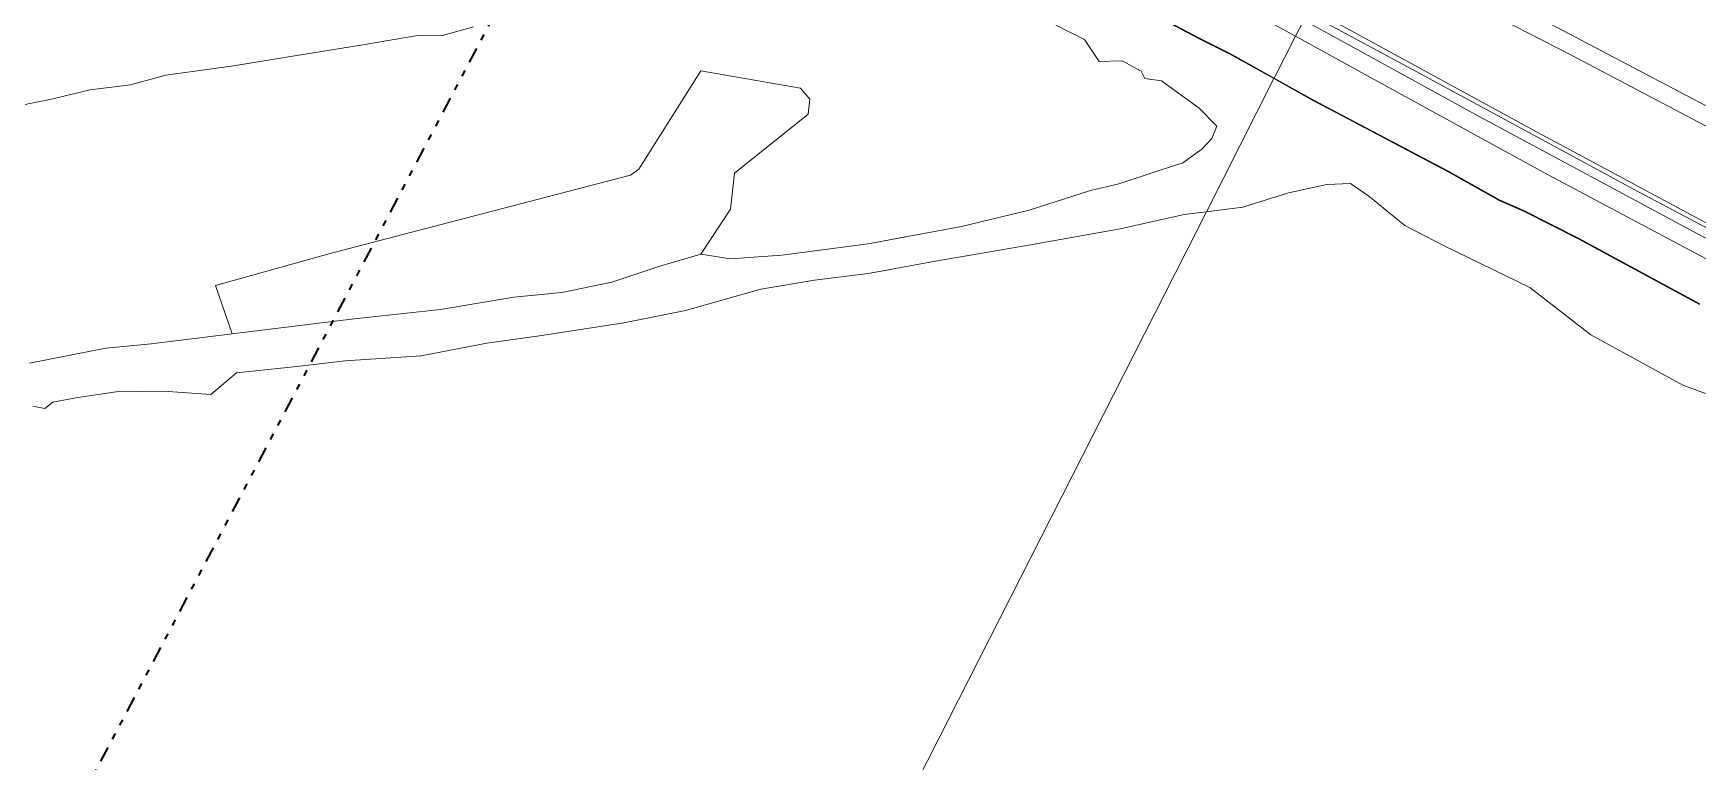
# Model space of a CAD drawing. Header units: metres. Extents: x 112942 to 118371, y 496117 to 499046.
# Drawn here: x 114385.1 to 114650.6, y 497804.7 to 497920.8 of the extents above; entities that cross this region are included whole.
import ezdxf

# ---------------------------------------------------------------- set-up
doc = ezdxf.new("R2010")
doc.units = ezdxf.units.M
doc.linetypes.add('AL-TEKENBLADGRENS', pattern=[11.5, 2.5, -1.5, 1, -1.5, 1, -1.5, 2.5])
doc.layers.add('B-WE-OG-TOPOKAART-G', color=7, linetype='Continuous', lineweight=18)
doc.layers.add('X-XX-AL-TEKENBLADGRENS-G', color=7, linetype='AL-TEKENBLADGRENS', lineweight=35)

msp = doc.modelspace()

# ---------------------------------------------------------------- linework, layer by layer
at = {"layer": 'B-WE-OG-TOPOKAART-G'}
for points in [[(114587.749, 497922.914, 0.221), (114586.435, 497920.329, 0.189), (114572.763, 497927.849, 0.2), (114547.01, 497942.189, 0.163), (114522.126, 497955.987, 0.117), (114491.628, 497973.128, 0.163), (114462.05, 497990.139, 0.103), (114443.785, 498000.624, 0.13), (114427.506, 498010.178, 0.113), (114410.934, 498019.946, 0.088), (114412.301, 498022.573, 0.205), (114420.046, 498017.984, 0.2), (114440.663, 498005.762, 0.177), (114463.421, 497992.618, 0.12), (114495.41, 497974.384, 0.327), (114524.728, 497957.847, 0.297), (114554.592, 497941.198, 0.28), (114582.346, 497925.888, 0.227), (114587.749, 497922.914, 0.221)], [(114667.757, 497900.934, 6.624), (114645.593, 497912.569, 6.653), (114623.014, 497924.416, 6.639), (114601.947, 497935.761, 6.661), (114608.451, 497945.119, 6.905), (114627.473, 497934.921, 6.894), (114650.795, 497922.694, 6.88)], [(114804.293, 497825.116, 6.311), (114799.417, 497814.813, 0.753), (114755.503, 497836.68, 0.84), (114727.882, 497850.868, 0.507), (114697.3, 497866.669, 0.477), (114661.83, 497885.286, 0.43), (114624.301, 497905.39, 0.56), (114588.721, 497924.827, 0.665), (114594.403, 497936.001, 6.294), (114599.095, 497933.413, 6.303), (114630.275, 497917.422, 6.26), (114659.608, 497901.954, 6.217), (114680.875, 497890.718, 6.263), (114701.375, 497879.645, 6.29), (114723.927, 497866.937, 6.35), (114757.902, 497848.417, 6.357), (114777.036, 497838.441, 6.357), (114801.808, 497826.306, 6.303), (114804.293, 497825.116, 6.311)], [(114659.608, 497901.954, 6.217), (114630.275, 497917.422, 6.26), (114599.095, 497933.413, 6.303), (114594.403, 497936.001, 6.294), (114601.947, 497935.761, 6.661), (114623.014, 497924.416, 6.639), (114645.593, 497912.569, 6.653), (114667.757, 497900.934, 6.624)], [(114583.049, 497913.659, -0.801), (114583, 497913.572, -1.054), (114575.97, 497917.489, -1.101), (114570.98, 497919.987, -1.101), (114553.571, 497929.227, -1.101)], [(114553.571, 497929.227, -1.101), (114570.98, 497919.987, -1.101), (114575.97, 497917.489, -1.101), (114583, 497913.572, -1.054)], [(114586.435, 497920.329, 0.189), (114583.049, 497913.659, -0.801), (114576.017, 497917.577, -0.78), (114571.026, 497920.076, -0.787), (114553.619, 497929.315, -0.817)], [(114553.619, 497929.315, -0.817), (114571.026, 497920.076, -0.787), (114576.017, 497917.577, -0.78), (114583.049, 497913.659, -0.801)], [(114572.763, 497927.849, 0.2), (114586.435, 497920.329, 0.189)], [(114798.527, 497812.932, 0.269), (114797.296, 497810.332, 0.11), (114785.989, 497815.911, 0.093), (114762.418, 497827.638, 0.11), (114753.244, 497832.193, 0.213), (114727.736, 497845.226, 0.153), (114693.702, 497862.858, 0.15), (114662.863, 497879.048, 0.183), (114626.664, 497898.301, 0.223), (114600.66, 497912.505, 0.177), (114586.435, 497920.329, 0.189), (114587.749, 497922.914, 0.221), (114615.715, 497907.519, 0.193), (114650.767, 497888.716, 0.23), (114683.423, 497871.403, 0.297), (114718.494, 497853.189, 0.28), (114754.583, 497834.792, 0.323), (114772.038, 497825.993, 0.33), (114791.748, 497816.261, 0.25), (114798.527, 497812.932, 0.269)], [(114799.095, 497814.133, 0.376), (114798.527, 497812.932, 0.269), (114791.748, 497816.261, 0.25), (114772.038, 497825.993, 0.33), (114754.583, 497834.792, 0.323), (114718.494, 497853.189, 0.28), (114683.423, 497871.403, 0.297), (114650.767, 497888.716, 0.23), (114615.715, 497907.519, 0.193), (114587.749, 497922.914, 0.221), (114588.324, 497924.045, 0.28), (114607.061, 497913.967, 0.28), (114641.041, 497895.583, 0.187), (114675.764, 497877.249, 0.2), (114712.707, 497858.075, 0.177), (114743.785, 497841.826, 0.273), (114755.635, 497835.444, 0.343), (114776.884, 497824.952, 0.413), (114798.128, 497814.613, 0.38), (114799.095, 497814.133, 0.376)], [(114799.417, 497814.813, 0.753), (114799.095, 497814.133, 0.376), (114798.128, 497814.613, 0.38), (114776.884, 497824.952, 0.413), (114755.635, 497835.444, 0.343), (114743.785, 497841.826, 0.273), (114712.707, 497858.075, 0.177), (114675.764, 497877.249, 0.2), (114641.041, 497895.583, 0.187), (114607.061, 497913.967, 0.28), (114588.324, 497924.045, 0.28), (114588.721, 497924.827, 0.665), (114624.301, 497905.39, 0.56), (114661.83, 497885.286, 0.43), (114697.3, 497866.669, 0.477), (114727.882, 497850.868, 0.507), (114755.503, 497836.68, 0.84), (114799.417, 497814.813, 0.753)], [(114380.393, 497908.76, -0.883), (114388.177, 497910.368, -0.913), (114394.151, 497911.786, -0.913), (114400.565, 497912.572, -0.91), (114406.206, 497914.107, -0.91), (114416.991, 497915.603, -0.927), (114425.783, 497917.022, -0.887), (114437.628, 497918.965, -0.92), (114446.672, 497920.522, -0.947), (114450.363, 497920.453, -0.99), (114455.278, 497921.841, -0.993)], [(114455.278, 497921.841, -0.993), (114450.363, 497920.453, -0.99), (114446.672, 497920.522, -0.947), (114437.628, 497918.965, -0.92), (114425.783, 497917.022, -0.887), (114416.991, 497915.603, -0.927), (114406.206, 497914.107, -0.91), (114400.565, 497912.572, -0.91), (114394.151, 497911.786, -0.913), (114388.177, 497910.368, -0.913), (114380.393, 497908.76, -0.883)], [(114380.393, 497908.76, -0.883), (114388.177, 497910.368, -0.913), (114394.151, 497911.786, -0.913), (114400.565, 497912.572, -0.91), (114406.206, 497914.107, -0.91), (114416.991, 497915.603, -0.927), (114425.783, 497917.022, -0.887), (114437.628, 497918.965, -0.92), (114446.672, 497920.522, -0.947), (114450.363, 497920.453, -0.99), (114455.278, 497921.841, -0.993)], [(114455.278, 497921.841, -0.993), (114450.363, 497920.453, -0.99), (114446.672, 497920.522, -0.947), (114437.628, 497918.965, -0.92), (114425.783, 497917.022, -0.887), (114416.991, 497915.603, -0.927), (114406.206, 497914.107, -0.91), (114400.565, 497912.572, -0.91), (114394.151, 497911.786, -0.913), (114388.177, 497910.368, -0.913), (114380.393, 497908.76, -0.883)], [(114548.202, 497922.093, -1.013), (114552.779, 497919.805, -0.997), (114555.121, 497916.281, -0.993), (114558.8, 497916.389, -0.963), (114561.841, 497914.74, -0.963), (114562.38, 497913.596, -0.963), (114565.081, 497913.231, -0.963), (114571.059, 497908.838, -0.95), (114573.878, 497906.008, -0.95), (114573.098, 497904.05, -0.92), (114571.472, 497902.347, -0.997), (114568.443, 497900.174, -1.05), (114564.505, 497898.847, -1.067), (114558.256, 497896.799, -0.993), (114553.735, 497895.722, -1.067), (114543.943, 497892.593, -0.997), (114533.149, 497890.016, -0.997), (114518.251, 497887.257, -0.937), (114504.488, 497885.443, -0.99), (114496.302, 497884.836, -1.027), (114491.585, 497885.589, -1.07), (114496.329, 497892.737, -0.993), (114496.951, 497898.524, -0.9), (114508.706, 497907.913, -0.858), (114508.946, 497910.31, -0.846), (114507.461, 497912.06, -0.84), (114491.566, 497914.801, -0.84), (114481.654, 497899.118, -0.96), (114480.33, 497898.157, -0.963), (114432.812, 497885.799, -1.032), (114414.138, 497880.569, -1.032), (114416.814, 497872.878, -0.942), (114403.867, 497871.272, -1.047), (114396.623, 497870.616, -1.057), (114384.471, 497868.191, -1.053)], [(114384.471, 497868.191, -1.053), (114396.623, 497870.616, -1.057), (114403.867, 497871.272, -1.047), (114416.814, 497872.878, -0.942), (114436.268, 497875.256, -0.937), (114450.038, 497876.779, -0.937), (114461.733, 497878.72, -0.967), (114469.381, 497879.488, -0.977), (114477.372, 497881.12, -0.97), (114485.007, 497883.683, -1.043), (114491.585, 497885.589, -1.07), (114496.302, 497884.836, -1.027), (114504.488, 497885.443, -0.99), (114518.251, 497887.257, -0.937), (114533.149, 497890.016, -0.997), (114543.943, 497892.593, -0.997), (114553.735, 497895.722, -1.067), (114558.256, 497896.799, -0.993), (114564.505, 497898.847, -1.067), (114568.443, 497900.174, -1.05), (114571.472, 497902.347, -0.997), (114573.098, 497904.05, -0.92), (114573.878, 497906.008, -0.95), (114571.059, 497908.838, -0.95), (114565.081, 497913.231, -0.963), (114562.38, 497913.596, -0.963), (114561.841, 497914.74, -0.963), (114558.8, 497916.389, -0.963), (114555.121, 497916.281, -0.993), (114552.779, 497919.805, -0.997), (114548.202, 497922.093, -1.013)], [(114650.916, 497877.655, -0.817), (114631.603, 497888.116, -0.75), (114622.963, 497892.508, -0.783), (114618.956, 497894.229, -0.757), (114610.754, 497898.864, -0.79), (114592.897, 497908.28, -0.815), (114589.272, 497910.192, -0.82), (114583.049, 497913.659, -0.801), (114586.435, 497920.329, 0.189), (114600.66, 497912.505, 0.177), (114626.664, 497898.301, 0.223), (114662.863, 497879.048, 0.183)], [(114524.228, 497888.364, -0.961), (114518.251, 497887.257, -0.937), (114504.488, 497885.443, -0.99), (114496.302, 497884.836, -1.027), (114491.585, 497885.589, -1.07), (114496.329, 497892.737, -0.993), (114496.951, 497898.524, -0.9), (114508.706, 497907.913, -0.858), (114508.946, 497910.31, -0.846), (114507.461, 497912.06, -0.84), (114491.566, 497914.801, -0.84), (114481.654, 497899.118, -0.96), (114480.33, 497898.157, -0.963), (114432.812, 497885.799, -1.032), (114414.138, 497880.569, -1.032), (114416.814, 497872.878, -0.942), (114403.867, 497871.272, -1.047), (114396.623, 497870.616, -1.057), (114384.471, 497868.191, -1.053)], [(114436.268, 497875.256, -0.937), (114416.814, 497872.878, -0.942), (114414.138, 497880.569, -1.032), (114432.812, 497885.799, -1.032), (114480.33, 497898.157, -0.963), (114481.654, 497899.118, -0.96), (114491.566, 497914.801, -0.84), (114507.461, 497912.06, -0.84), (114508.946, 497910.31, -0.846), (114508.706, 497907.913, -0.858), (114496.951, 497898.524, -0.9), (114496.329, 497892.737, -0.993), (114491.585, 497885.589, -1.07), (114485.007, 497883.683, -1.043), (114477.372, 497881.12, -0.97), (114469.381, 497879.488, -0.977), (114461.733, 497878.72, -0.967), (114450.038, 497876.779, -0.937), (114436.268, 497875.256, -0.937)], [(114436.268, 497875.256, -0.937), (114416.814, 497872.878, -0.942), (114414.138, 497880.569, -1.032), (114432.812, 497885.799, -1.032), (114480.33, 497898.157, -0.963), (114481.654, 497899.118, -0.96), (114491.566, 497914.801, -0.84), (114507.461, 497912.06, -0.84), (114508.946, 497910.31, -0.846), (114508.706, 497907.913, -0.858), (114496.951, 497898.524, -0.9), (114496.329, 497892.737, -0.993), (114491.585, 497885.589, -1.07), (114485.007, 497883.683, -1.043), (114477.372, 497881.12, -0.97), (114469.381, 497879.488, -0.977), (114461.733, 497878.72, -0.967), (114450.038, 497876.779, -0.937), (114436.268, 497875.256, -0.937)], [(114583, 497913.572, -1.054), (114572.214, 497892.358, -1.014), (114568.655, 497891.913, -1.047), (114558.486, 497889.654, -1.05), (114544.503, 497887.124, -1.04), (114529.002, 497884.471, -1.017), (114518.251, 497882.518, -1.023), (114509.713, 497881.453, -1.047), (114501.166, 497879.99, -1), (114489.113, 497876.622, -0.973), (114479.278, 497874.625, -1.007), (114465.835, 497872.585, -0.977), (114457.408, 497871.393, -0.937), (114446.951, 497869.409, -0.997), (114434.821, 497868.561, -1.05), (114427.118, 497867.668, -1.033), (114417.503, 497866.648, -1.02), (114413.406, 497863.239, -1.03), (114405.831, 497863.731, -1.03), (114398.285, 497863.658, -0.97), (114392.197, 497862.759, -0.94), (114388.211, 497862.005, -0.94), (114386.931, 497860.996, -1), (114384.977, 497861.38, -1)], [(114661.395, 497859.93, -0.957), (114648.344, 497864.676, -0.943), (114633.543, 497872.722, -0.933), (114623.837, 497880.302, -0.94), (114610.145, 497886.899, -0.963), (114603.873, 497890.135, -0.963), (114598.135, 497894.821, -1.037), (114595.196, 497896.829, -1.073), (114591.454, 497896.715, -1.037), (114585.337, 497895.38, -0.993), (114578.025, 497893.084, -0.96), (114572.214, 497892.358, -1.014), (114583, 497913.572, -1.054), (114589.224, 497910.104, -1.054), (114592.85, 497908.192, -1.054), (114610.706, 497898.776, -1.054), (114618.912, 497894.139, -1.054), (114622.921, 497892.417, -1.054), (114631.557, 497888.027, -1.054), (114650.871, 497877.565, -1.054)], [(114650.871, 497877.565, -1.054), (114631.557, 497888.027, -1.054), (114622.921, 497892.417, -1.054), (114618.912, 497894.139, -1.054), (114610.706, 497898.776, -1.054), (114592.85, 497908.192, -1.054), (114589.224, 497910.104, -1.054), (114583, 497913.572, -1.054), (114583.049, 497913.659, -0.801), (114589.272, 497910.192, -0.82), (114592.897, 497908.28, -0.815), (114610.754, 497898.864, -0.79), (114618.956, 497894.229, -0.757), (114622.963, 497892.508, -0.783), (114631.603, 497888.116, -0.75), (114650.916, 497877.655, -0.817)], [(114476.637, 497704.364, -0.994), (114572.214, 497892.358, -1.014), (114578.025, 497893.084, -0.96), (114585.337, 497895.38, -0.993), (114591.454, 497896.715, -1.037), (114595.196, 497896.829, -1.073), (114598.135, 497894.821, -1.037), (114603.873, 497890.135, -0.963), (114610.145, 497886.899, -0.963), (114623.837, 497880.302, -0.94), (114633.543, 497872.722, -0.933), (114648.344, 497864.676, -0.943), (114661.395, 497859.93, -0.957)], [(114572.214, 497892.358, -1.014), (114476.637, 497704.364, -0.994), (114471.266, 497703.631, -0.983), (114463.046, 497700.779, -0.983), (114452.888, 497699.371, -1.007), (114434.052, 497698.604, -1.007), (114426.065, 497697.771, -1.007), (114420.436, 497694.273, -1.007), (114396.881, 497690.754, -1.007), (114379.835, 497686.835, -1.027), (114368.042, 497684.503, -1.097), (114320.721, 497700.538, -0.97), (114277.029, 497715.158, -1.073), (114274.672, 497734.01, -1.112)], [(114384.977, 497861.38, -1), (114386.931, 497860.996, -1), (114388.211, 497862.005, -0.94), (114392.197, 497862.759, -0.94), (114398.285, 497863.658, -0.97), (114405.831, 497863.731, -1.03), (114413.406, 497863.239, -1.03), (114417.503, 497866.648, -1.02), (114427.118, 497867.668, -1.033), (114434.821, 497868.561, -1.05), (114446.951, 497869.409, -0.997), (114457.408, 497871.393, -0.937), (114465.835, 497872.585, -0.977), (114479.278, 497874.625, -1.007), (114489.113, 497876.622, -0.973), (114501.166, 497879.99, -1), (114509.713, 497881.453, -1.047), (114518.251, 497882.518, -1.023), (114529.002, 497884.471, -1.017), (114544.503, 497887.124, -1.04), (114558.486, 497889.654, -1.05), (114568.655, 497891.913, -1.047), (114572.214, 497892.358, -1.014)], [(114384.471, 497868.191, -1.053), (114396.623, 497870.616, -1.057), (114403.867, 497871.272, -1.047), (114416.814, 497872.878, -0.942), (114436.268, 497875.256, -0.937), (114450.038, 497876.779, -0.937), (114461.733, 497878.72, -0.967), (114469.381, 497879.488, -0.977), (114477.372, 497881.12, -0.97), (114485.007, 497883.683, -1.043), (114491.585, 497885.589, -1.07), (114496.302, 497884.836, -1.027), (114504.488, 497885.443, -0.99), (114518.251, 497887.257, -0.937), (114524.228, 497888.364, -0.961)], [(114384.977, 497861.38, -1), (114386.931, 497860.996, -1), (114388.211, 497862.005, -0.94), (114392.197, 497862.759, -0.94), (114398.285, 497863.658, -0.97), (114405.831, 497863.731, -1.03), (114413.406, 497863.239, -1.03), (114417.503, 497866.648, -1.02), (114427.118, 497867.668, -1.033), (114434.821, 497868.561, -1.05), (114446.951, 497869.409, -0.997), (114457.408, 497871.393, -0.937), (114465.835, 497872.585, -0.977), (114479.278, 497874.625, -1.007), (114489.113, 497876.622, -0.973), (114501.166, 497879.99, -1), (114509.713, 497881.453, -1.047), (114518.251, 497882.518, -1.023), (114521.803, 497883.163, -1.021)], [(114521.803, 497883.163, -1.021), (114518.251, 497882.518, -1.023), (114509.713, 497881.453, -1.047), (114501.166, 497879.99, -1), (114489.113, 497876.622, -0.973), (114479.278, 497874.625, -1.007), (114465.835, 497872.585, -0.977), (114457.408, 497871.393, -0.937), (114446.951, 497869.409, -0.997), (114434.821, 497868.561, -1.05), (114427.118, 497867.668, -1.033), (114417.503, 497866.648, -1.02), (114413.406, 497863.239, -1.03), (114405.831, 497863.731, -1.03), (114398.285, 497863.658, -0.97), (114392.197, 497862.759, -0.94), (114388.211, 497862.005, -0.94), (114386.931, 497860.996, -1), (114384.977, 497861.38, -1)]]:
    msp.add_polyline3d(points, dxfattribs=at)
at = {"layer": 'X-XX-AL-TEKENBLADGRENS-G'}
msp.add_line((114303.426, 497629.639), (114647.076, 498280.787), dxfattribs=at)
at = {"layer": 'X-XX-AL-TEKENBLADGRENS-G', "flags": 128}
msp.add_lwpolyline([(114303.426, 497629.639), (114647.076, 498280.787)], dxfattribs=at)

doc.saveas('drawing.dxf')
